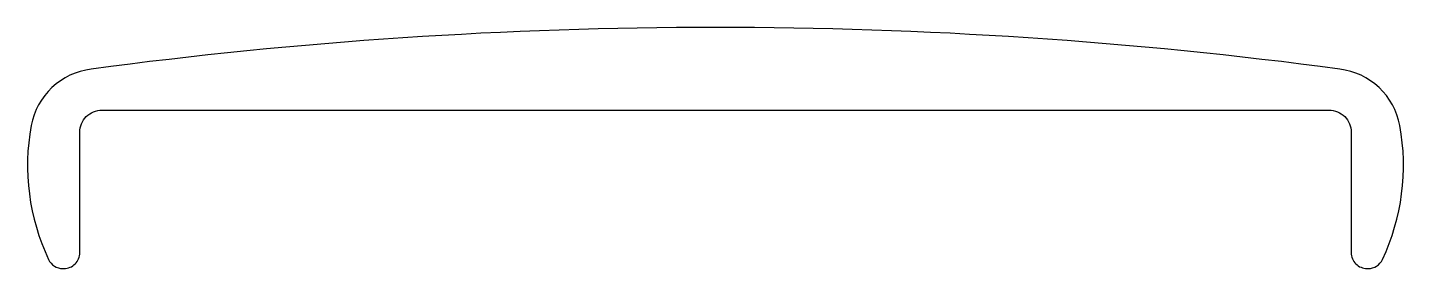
# Model space of a CAD drawing. Extents: x 154.1 to 197.4, y 231.9 to 239.5.
import ezdxf

# ---------------------------------------------------------------- set-up
doc = ezdxf.new("R2010")
doc.units = 0
doc.layers.get('0').update_dxf_attribs({"linetype": 'CONTINUOUS'})

msp = doc.modelspace()

# ---------------------------------------------------------------- linework, layer by layer
msp.add_lwpolyline([(154.213, 236.378, 0.156778), (154.759, 232.155, 0.290578), (155.211, 231.868), (155.244, 231.868, 0.414214), (155.744, 232.368), (155.744, 236.168, -0.414214), (156.444, 236.868), (195.085, 236.868, -0.414214), (195.785, 236.168), (195.785, 232.368, 0.414214), (196.285, 231.868), (196.318, 231.868, 0.290578), (196.77, 232.155, 0.156778), (197.316, 236.378, 0.327434), (195.422, 238.162, 0.066837), (156.107, 238.162, 0.327434)], format="xyb", close=True)

doc.saveas('drawing.dxf')
